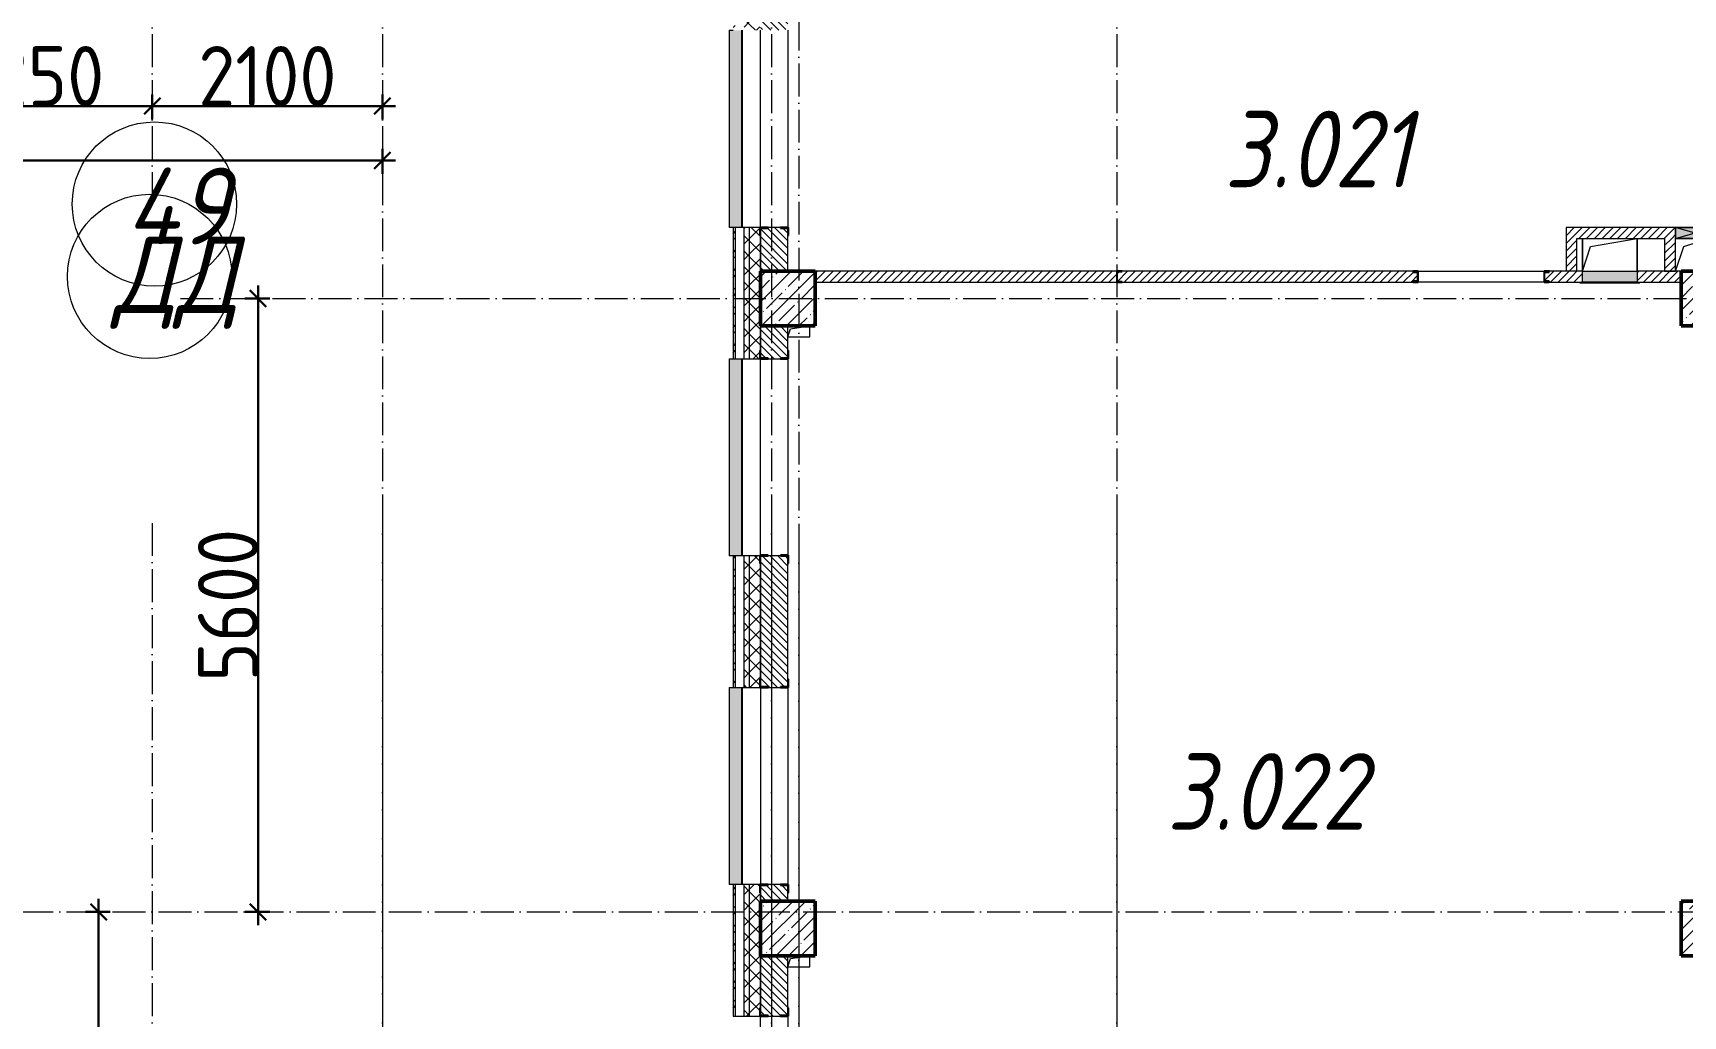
# Model space of a CAD drawing. Header units: millimetres. Extents: x -12989 to 629078, y -109036 to 555275.
# Drawn here: x 351632 to 366688, y -41482 to -32507 of the extents above; entities that cross this region are included whole.
import ezdxf

# ---------------------------------------------------------------- set-up
doc = ezdxf.new("R2010")
doc.units = ezdxf.units.MM
doc.linetypes.add('50_200_ШТРИХ_1Т_ш5_п1_п1_', pattern=[700, 500, -100, 0, -100])
for name, color, linetype, lineweight in [('4 -стяжа', 7, 'Continuous', 30), ('A-____-____-DIMS', 7, 'Continuous', 9), ('A-DETL-GENF-OTLN', 7, 'Continuous', 9), ('A-FLOR-____-OTLN', 7, 'Continuous', 9), ('A-GENM-____-MCUT', 7, 'Continuous', 25), ('A-GENM-____-OTLN', 7, 'Continuous', 9), ('A-GENM-____-OTLN-1', 7, 'Continuous', 25), ('A-GLAZ-____-OTLN', 7, 'Continuous', 9), ('A-WALL-____-MCUT', 7, 'Continuous', 13), ('A-WALL-____-MCUT-1', 7, 'Continuous', 9), ('A-WALL-____-OTLN', 7, 'Continuous', 9), ('A-WALL-____-PATT-1', 7, 'Continuous', 9), ('A-WALL-FNSH-MCUT-1', 7, 'Continuous', 9), ('I-WALL-____-OTLN', 7, 'Continuous', 9), ('S-COLS-____-MCUT', 7, 'Continuous', 50), ('S-COLS-____-OTLN', 7, 'Continuous', 9), ('S-GRID-____-IDEN', 7, 'Continuous', 9), ('S-GRID-____-OTLN-1', 7, '50_200_ШТРИХ_1Т_ш5_п1_п1_', 9), ('Марки помещений', 7, 'Continuous', 9)]:
    doc.layers.add(name, color=color, linetype=linetype, lineweight=lineweight)
doc.layers.add('A-GLAZ-____-OTLN-1', color=7, linetype='Continuous', lineweight=9, true_color=0xc0c0c0)
doc.layers.get('4 -стяжа').off()
doc.styles.add('ISOCPEUR_I_2', font='isocpeui.ttf', dxfattribs={"width": 0.85, "height": 2.3})
doc.styles.add('ISOCPEUR_I_9', font='isocpeui.ttf', dxfattribs={"width": 0.9, "height": 250})
doc.styles.add('СПДС', font='isocpeur.ttf', dxfattribs={"width": 0.9})
doc.dimstyles.new('ISO-2_5_0_9К_БОЛЬШОЙ_ОСИ', dxfattribs={"dimscale": 304.8, "dimtxt": 248.995294, "dimasz": 0.492126, "dimexe": 0.393701, "dimexo": 0, "dimgap": 0, "dimtad": 1, "dimdec": 0, "dimzin": 0, "dimdsep": 46, "dimtxsty": 'ISOCPEUR_I_9', "dimblk1": 'OBLIQUE', "dimblk2": 'OBLIQUE', "dimsah": 1, "dimcen": 0.09, "dimdle": 0.393701, "dimazin": 0, "dimtfac": 1, "dimtdec": 4, "dimtix": 1, "dimtmove": 0, "dimatfit": 3, "dimfxl": 1, "dimtvp": 1, "dimtolj": 1, "dimtzin": 0, "dimarcsym": 2})
pattern_1 = [(45, (283770.707, -86863.456), (-35.35534, 35.35534), [])]
pattern_2 = [(135, (283770.707, -86863.456), (-35.35534, -35.35534), [])]
pattern_3 = [(45, (283770.71, -86863.46), (-70.71068, 70.71068), []), (135, (283770.71, -86863.46), (-70.71068, -70.71068), [])]

# ---------------------------------------------------------------- blocks, each defined once
blk = doc.blocks.new('BSC_Колонна _Прямоугольная - 500х500-V37-АР1_План отверстий 3 этажа в осях 1-64_Ю-ЯЯ')
at = {"layer": 'S-COLS-____-OTLN'}
h = blk.add_hatch(dxfattribs=at)
h.set_pattern_fill('FP_45', color=256, style=0, pattern_type=2)
h.set_pattern_definition([(45, (-83150, -51931.04), (-114.04925, 114.04925), []), (45, (-83035.95, -51931.04), (-114.04925, 114.04925), [201.613, -40.323, 3.353, -36.97])])
h.paths.add_polyline_path([(-250, -250), (250, -250), (250, 250), (-250, 250)], flags=0)
at = {"layer": 'S-COLS-____-MCUT'}
for p, q in [((250, 250), (-250, 250)), ((-250, 250), (-250, -250)), ((250, -250), (250, 250)), ((-250, -250), (250, -250))]:
    blk.add_line(p, q, dxfattribs=at)
blk = doc.blocks.new('BSC_Колонна _Прямоугольная - 500х500-V39-АР1_План отверстий 3 этажа в осях 1-64_Ю-ЯЯ')
at = {"layer": 'S-COLS-____-OTLN'}
h = blk.add_hatch(dxfattribs=at)
h.set_pattern_fill('FP_47', color=256, style=0, pattern_type=2)
h.set_pattern_definition([(315, (-51931.04, 74750), (114.04925, 114.04925), []), (315, (-51931.04, 74635.95), (114.04925, 114.04925), [201.613, -40.323, 3.353, -36.97])])
h.paths.add_polyline_path([(-250, 250), (-250, -250), (250, -250), (250, 250)], flags=0)
at = {"layer": 'S-COLS-____-MCUT'}
for p, q in [((250, 250), (-250, 250)), ((-250, 250), (-250, -250)), ((250, -250), (250, 250)), ((-250, -250), (250, -250))]:
    blk.add_line(p, q, dxfattribs=at)
blk = doc.blocks.new('BSC_Колонна _Прямоугольная - 500х500-V55-АР1_План отверстий 3 этажа в осях 1-64_Ю-ЯЯ')
at = {"layer": 'S-COLS-____-OTLN'}
h = blk.add_hatch(dxfattribs=at)
h.set_pattern_fill('FP_63', color=256, style=0, pattern_type=2)
h.set_pattern_definition([(45, (-83150, -46181.04), (-114.04925, 114.04925), []), (45, (-83035.95, -46181.04), (-114.04925, 114.04925), [201.613, -40.323, 3.353, -36.97])])
h.paths.add_polyline_path([(-250, -250), (250, -250), (250, 250), (-250, 250)], flags=0)
at = {"layer": 'S-COLS-____-MCUT'}
for p, q in [((250, 250), (-250, 250)), ((-250, 250), (-250, -250)), ((250, -250), (250, 250)), ((-250, -250), (250, -250))]:
    blk.add_line(p, q, dxfattribs=at)
blk = doc.blocks.new('BSC_Колонна _Прямоугольная - 500х500-V113-АР1_План отверстий 3 этажа в осях 1-64_Ю-ЯЯ')
at = {"layer": 'S-COLS-____-OTLN'}
h = blk.add_hatch(dxfattribs=at)
h.set_pattern_fill('FP_118', color=256, style=0, pattern_type=2)
h.set_pattern_definition([(315, (-46181.04, 74750), (114.04925, 114.04925), []), (315, (-46181.04, 74635.95), (114.04925, 114.04925), [201.613, -40.323, 3.353, -36.97])])
h.paths.add_polyline_path([(-250, 250), (-250, -250), (250, -250), (250, 250)], flags=0)
at = {"layer": 'S-COLS-____-MCUT'}
for p, q in [((250, 250), (-250, 250)), ((-250, 250), (-250, -250)), ((250, -250), (250, 250)), ((-250, -250), (250, -250))]:
    blk.add_line(p, q, dxfattribs=at)
blk = doc.blocks.new('Фахверк_СКБ_Уголок - 250_2700-27497298-АР1_План отверстий 3 этажа в осях 1-64_Ю-ЯЯ')
at = {"layer": 'A-GENM-____-MCUT'}
for p, q in [((200, 181), (125, 181)), ((125, 181), (125, 106)), ((131, 106), (131, 175)), ((131, 175), (200, 175)), ((200, 175), (200, 181)), ((125, 106), (131, 106)), ((131, -6), (125, -6)), ((125, -6), (125, -81)), ((125, -81), (200, -81)), ((131, -75), (131, -6)), ((200, -75), (131, -75)), ((200, -81), (200, -75))]:
    blk.add_line(p, q, dxfattribs=at)
blk = doc.blocks.new('Фахверк_СКБ_Уголок - 250_2700_1-27501432-АР1_План отверстий 3 этажа в осях 1-64_Ю-ЯЯ')
at = {"layer": 'A-GENM-____-MCUT'}
for p, q in [((200, 181), (125, 181)), ((125, 181), (125, 106)), ((131, 106), (131, 175)), ((131, 175), (200, 175)), ((200, 175), (200, 181)), ((125, 106), (131, 106)), ((131, -6), (125, -6)), ((125, -6), (125, -81)), ((125, -81), (200, -81)), ((131, -75), (131, -6)), ((200, -75), (131, -75)), ((200, -81), (200, -75))]:
    blk.add_line(p, q, dxfattribs=at)
blk = doc.blocks.new('154_Стойка_СКБ_Швеллер - СМ-2180_100-28278414-АР1_План отверстий 3 этажа в осях 1-64_Ю-ЯЯ')
at = {"layer": 'A-GENM-____-MCUT'}
for p, q in [((171, 50), (125, 50)), ((125, 50), (125, -50)), ((129.5, 42.4), (171, 42.4)), ((129.5, -42.4), (129.5, 42.4)), ((171, 42.4), (171, 50)), ((125, -50), (171, -50)), ((171, -42.4), (129.5, -42.4)), ((171, -50), (171, -42.4))]:
    blk.add_line(p, q, dxfattribs=at)
blk = doc.blocks.new('154_Фахверк_СКБ_Швеллер - Тип_100_3380-28543384-АР1_План отверстий 3 этажа в осях 1-64_Ю-ЯЯ')
at = {"layer": 'A-GENM-____-MCUT'}
for p, q in [((175, 50), (125, 50)), ((125, 50), (125, -50)), ((128, 47), (175, 47)), ((128, -47), (128, 47)), ((175, 47), (175, 50)), ((125, -50), (175, -50)), ((175, -47), (128, -47)), ((175, -50), (175, -47))]:
    blk.add_line(p, q, dxfattribs=at)
blk = doc.blocks.new('AR_Отверстие Ниша - Лючок-32401698-АР1_План отверстий 3 этажа в осях 1-64_Ю-ЯЯ')
at = {"layer": 'A-GLAZ-____-OTLN'}
blk.add_hatch(color=256, dxfattribs=at).paths.add_polyline_path([(-250, 50), (-250, -50), (250, -50), (250, 50)], flags=0)
for p, q in [((-250, 50), (250, 50)), ((-250, -50), (-250, 50)), ((250, 50), (250, -50)), ((250, -50), (-250, -50))]:
    blk.add_line(p, q, dxfattribs=at)
blk = doc.blocks.new('Л_Общий_Лючок - Лючок-29741473-АР1_План отверстий 3 этажа в осях 1-64_Ю-ЯЯ')
at = {"layer": 'A-GLAZ-____-OTLN-1'}
blk.add_hatch(color=256, dxfattribs=at).paths.add_polyline_path([(524, -6), (524, 0), (-24, 0), (-24, -6), (500, -6)], flags=0)
at = {"layer": 'A-GLAZ-____-OTLN'}
for p, q in [((-24, 0), (-24, -6)), ((524, 0), (524, -6)), ((-24, -6), (524, -6))]:
    blk.add_line(p, q, dxfattribs=at)
blk = doc.blocks.new('AR_Отверстие прямоугольное _в плите_ - AR_Отверстие прямоугольное _в плите_-30459267-АР1_План отверстий 3 этажа в осях 1-64_Ю-ЯЯ')
at = {"layer": 'A-GENM-____-OTLN'}
for p, q in [((-250, 150), (-250, -150)), ((-250, -150), (-175, 75)), ((-175, 75), (250, 150)), ((250, -150), (250, 150))]:
    blk.add_line(p, q, dxfattribs=at)
blk = doc.blocks.new('AR_Отверстие прямоугольное _в плите_ - AR_Отверстие прямоугольное _в плите_-V175-АР1_План отверстий 3 этажа в осях 1-64_Ю-ЯЯ')
at = {"layer": 'A-GENM-____-OTLN'}
for p, q in [((-100, -50), (-75, 25)), ((-75, 25), (100, 50)), ((100, -50), (100, 50)), ((-100, -50), (100, -50))]:
    blk.add_line(p, q, dxfattribs=at)
blk = doc.blocks.new('AR_Отверстие прямоугольное _в плите_ - AR_Отверстие прямоугольное _в плите_-30459338-АР1_План отверстий 3 этажа в осях 1-64_Ю-ЯЯ')
at = {"layer": 'A-GENM-____-OTLN'}
for p, q in [((-150, -150), (-75, 75)), ((-75, 75), (150, 150)), ((150, -150), (150, 150))]:
    blk.add_line(p, q, dxfattribs=at)
blk = doc.blocks.new('Отлив_СКБ - Отлив витража_120_НВФ-31885689-АР1_План отверстий 3 этажа в осях 1-64_Ю-ЯЯ')
at = {"layer": 'A-GLAZ-____-OTLN-1'}
for points in [[(1800, 2), (1800, 120), (0, 120), (0, 2), (737, 2)], [(1800, 0), (1800, 2), (0, 2), (0, 0), (737, 0)]]:
    blk.add_hatch(color=256, dxfattribs=at).paths.add_polyline_path(points, flags=0)
at = {"layer": 'A-GLAZ-____-OTLN'}
for p, q in [((0, 83), (0, 120)), ((1800, 120), (0, 120)), ((0, 2), (1800, 2)), ((1800, 120), (1800, 83)), ((1800, 0), (0, 0))]:
    blk.add_line(p, q, dxfattribs=at)
blk = doc.blocks.new('AR_Отверстие прямоугольное _в стене__БезПР - AR_Отверстие прямоугольное _в стене__БезПР-36899173-АР1_План отверстий 3 этажа в осях 1-64_Ю-ЯЯ')
at = {"layer": 'A-GLAZ-____-OTLN'}
blk.add_hatch(color=256, dxfattribs=at).paths.add_polyline_path([(175, 50), (-175, 50), (-175, -50), (175, -50)], flags=0)
at = {"layer": 'A-DETL-GENF-OTLN'}
for p, q in [((-175, -50), (-175, 50)), ((-175, 50), (175, 50)), ((175, 50), (-175, -50)), ((-175, 50), (175, -50)), ((175, 50), (-175, 50)), ((-175, 50), (-175, -50)), ((175, 50), (175, -50)), ((175, -50), (175, 50)), ((175, -50), (-175, -50)), ((-175, -50), (175, -50))]:
    blk.add_line(p, q, dxfattribs=at)
at = {"layer": 'A-GLAZ-____-OTLN'}
blk.add_line((175, 50), (-175, 50), dxfattribs=at)
blk = doc.blocks.new('Ось сетки - Круг_Ø6_00__ISO-2_5_0_9K_-25732049-АР1_План отверстий 3 этажа в осях 1-64_Ю-ЯЯ')
at = {"layer": 'S-GRID-____-IDEN'}
blk.add_circle((0, 0), 3, dxfattribs=at)
blk = doc.blocks.new('_Oblique')
at = {"color": 0, "linetype": 'ByBlock', "lineweight": -2}
blk.add_line((-0.5, -0.5), (0.5, 0.5), dxfattribs=at)
blk = doc.blocks.new('*D2977')
at = {"layer": 'A-____-____-DIMS', "color": 0, "lineweight": -2, "transparency": 16777216}
for p, q in [((350471, -33069), (350471, -33295)), ((352721, -33069), (352721, -33295)), ((350351, -33175), (352841, -33175))]:
    blk.add_line(p, q, dxfattribs=at)
at = {"layer": 'Defpoints', "color": 0, "transparency": 16777216}
for p in [(350471, -33069), (352721, -33069), (352721, -33175)]:
    blk.add_point(p, dxfattribs=at)
at = {"layer": 'A-____-____-DIMS', "color": 0, "lineweight": -2, "transparency": 16777216, "xscale": 150, "yscale": 150, "zscale": 150, "rotation": 180}
blk.add_blockref('_Oblique', (350471, -33175), dxfattribs=at)
at = {"layer": 'A-____-____-DIMS', "color": 0, "lineweight": -2, "transparency": 16777216, "xscale": 150, "yscale": 150, "zscale": 150}
blk.add_blockref('_Oblique', (352721, -33175), dxfattribs=at)
at = {"layer": 'A-____-____-DIMS', "color": 0, "transparency": 16777216, "insert": (351596, -32901), "char_height": 548.6, "attachment_point": 5, "style": 'СПДС'}
blk.add_mtext('\\A1;2250', dxfattribs=at)
blk = doc.blocks.new('*D2978')
at = {"layer": 'A-____-____-DIMS', "color": 0, "lineweight": -2, "transparency": 16777216}
for p, q in [((352721, -33069), (352721, -33295)), ((354821, -33069), (354821, -33295)), ((352601, -33175), (354941, -33175))]:
    blk.add_line(p, q, dxfattribs=at)
at = {"layer": 'Defpoints', "color": 0, "transparency": 16777216}
for p in [(352721, -33069), (354821, -33069), (354821, -33175)]:
    blk.add_point(p, dxfattribs=at)
at = {"layer": 'A-____-____-DIMS', "color": 0, "lineweight": -2, "transparency": 16777216, "xscale": 150, "yscale": 150, "zscale": 150, "rotation": 180}
blk.add_blockref('_Oblique', (352721, -33175), dxfattribs=at)
at = {"layer": 'A-____-____-DIMS', "color": 0, "lineweight": -2, "transparency": 16777216, "xscale": 150, "yscale": 150, "zscale": 150}
blk.add_blockref('_Oblique', (354821, -33175), dxfattribs=at)
at = {"layer": 'A-____-____-DIMS', "color": 0, "transparency": 16777216, "insert": (353771, -32901), "char_height": 548.6, "attachment_point": 5, "style": 'СПДС'}
blk.add_mtext('\\A1;2100', dxfattribs=at)
blk = doc.blocks.new('*D2979')
at = {"layer": 'A-____-____-DIMS', "color": 0, "lineweight": -2, "transparency": 16777216}
for p, q in [((281421, -33566), (281421, -33792)), ((354821, -33566), (354821, -33792)), ((281301, -33672), (354941, -33672))]:
    blk.add_line(p, q, dxfattribs=at)
at = {"layer": 'Defpoints', "color": 0, "transparency": 16777216}
for p in [(281421, -33566), (354821, -33566), (354821, -33672)]:
    blk.add_point(p, dxfattribs=at)
at = {"layer": 'A-____-____-DIMS', "color": 0, "lineweight": -2, "transparency": 16777216, "xscale": 150, "yscale": 150, "zscale": 150, "rotation": 180}
blk.add_blockref('_Oblique', (281421, -33672), dxfattribs=at)
at = {"layer": 'A-____-____-DIMS', "color": 0, "lineweight": -2, "transparency": 16777216, "xscale": 150, "yscale": 150, "zscale": 150}
blk.add_blockref('_Oblique', (354821, -33672), dxfattribs=at)
at = {"layer": 'A-____-____-DIMS', "color": 0, "transparency": 16777216, "insert": (318121, -33397), "char_height": 548.6, "attachment_point": 5, "style": 'СПДС'}
blk.add_mtext('\\A1;73400', dxfattribs=at)
blk = doc.blocks.new('*D2994')
at = {"layer": 'A-____-____-DIMS', "color": 0, "lineweight": -2, "transparency": 16777216}
for p, q in [((353686, -34812), (353686, -40652)), ((353792, -34932), (353566, -34932)), ((353792, -40532), (353566, -40532))]:
    blk.add_line(p, q, dxfattribs=at)
at = {"layer": 'Defpoints', "color": 0, "transparency": 16777216}
for p in [(353792, -34932), (353686, -40532), (353792, -40532)]:
    blk.add_point(p, dxfattribs=at)
at = {"layer": 'A-____-____-DIMS', "color": 0, "lineweight": -2, "transparency": 16777216, "xscale": 150, "yscale": 150, "zscale": 150}
for p, rotation in [((353686, -34932), 90), ((353686, -40532), 270)]:
    blk.add_blockref('_Oblique', p, dxfattribs=dict(at, rotation=rotation))
at = {"layer": 'A-____-____-DIMS', "color": 0, "transparency": 16777216, "insert": (353412, -37732), "char_height": 548.6, "attachment_point": 5, "rotation": 90, "style": 'СПДС'}
blk.add_mtext('\\A1;5600', dxfattribs=at)
blk = doc.blocks.new('*D2995')
at = {"layer": 'A-____-____-DIMS', "color": 0, "lineweight": -2, "transparency": 16777216}
for p, q in [((352231, -40412), (352231, -44152)), ((352337, -40532), (352111, -40532)), ((352337, -44032), (352111, -44032))]:
    blk.add_line(p, q, dxfattribs=at)
at = {"layer": 'Defpoints', "color": 0, "transparency": 16777216}
for p in [(352337, -40532), (352231, -44032), (352337, -44032)]:
    blk.add_point(p, dxfattribs=at)
at = {"layer": 'A-____-____-DIMS', "color": 0, "lineweight": -2, "transparency": 16777216, "xscale": 150, "yscale": 150, "zscale": 150}
for p, rotation in [((352231, -40532), 90), ((352231, -44032), 270)]:
    blk.add_blockref('_Oblique', p, dxfattribs=dict(at, rotation=rotation))
at = {"layer": 'A-____-____-DIMS', "color": 0, "transparency": 16777216, "insert": (351957, -42282), "char_height": 548.6, "attachment_point": 5, "rotation": 90, "style": 'СПДС'}
blk.add_mtext('\\A1;3500', dxfattribs=at)
blk = doc.blocks.new('3эт')
at = {"layer": 'S-GRID-____-OTLN-1', "color": 251, "ltscale": 0.6, "true_color": 0x636466}
for p, q in [((352720.7, 4029.4), (352720.7, -33971.9)), ((354820.7, 4029.4), (354820.7, -46882.4)), ((358370.7, 4029.4), (358370.7, -46592.2)), ((361520.7, 4029.4), (361520.7, -46882.4)), ((358620.7, 3761.2), (358620.7, -46882.4)), ((352977.2, -34932.4), (387845.1, -34932.4)), ((352720.7, -36982.5), (352720.7, -91346.1)), ((354820.7, -36982.5), (354820.7, -91173.5)), ((358370.7, -36982.5), (358370.7, -75532.4)), ((361520.7, -36982.5), (361520.7, -78293.6)), ((358620.7, -37250.7), (358620.7, -75532.4)), ((351097.5, -40532.4), (374089.5, -40532.4))]:
    blk.add_line(p, q, dxfattribs=at)
at = {"layer": 'S-GRID-____-IDEN', "xscale": 250, "yscale": 250, "zscale": 99.99999999999993}
for p, rotation in [((352740.6, -34069.4), 180), ((352697.1, -34729.9), 269.9999999999995)]:
    blk.add_blockref('Ось сетки - Круг_Ø6_00__ISO-2_5_0_9K_-25732049-АР1_План отверстий 3 этажа в осях 1-64_Ю-ЯЯ', p, dxfattribs=dict(at, rotation=rotation))
at = {"layer": 'S-GRID-____-IDEN', "char_height": 700, "attachment_point": 1, "style": 'ISOCPEUR_I_9'}
for s, insert, width in [('49', (352480.1, -33737), 425.696), ('ДД', (352365.9, -34364.8), 505.063)]:
    blk.add_mtext(s, dxfattribs=dict(at, insert=insert, width=width))
at = {"layer": 'A-____-____-DIMS'}
for base, p1, p2, override, picture, middle in [((352720.7, -33175), (350470.7, -33068.9), (352720.7, -33068.9), {"dimtxt": 1.8, "dimpost": '<>', "dimtxsty": 'СПДС', "dimfxl": 2250}, '*D2977', (351595.7, -32900.7)), ((354820.7, -33175), (352720.7, -33068.9), (354820.7, -33068.9), {"dimtxt": 1.8, "dimpost": '<>', "dimtxsty": 'СПДС', "dimfxl": 2100}, '*D2978', (353770.7, -32900.7)), ((354820.7, -33671.8), (281420.7, -33565.7), (354820.7, -33565.7), {"dimtxt": 1.8, "dimpost": '<>', "dimtxsty": 'СПДС', "dimfxl": 73400}, '*D2979', (318120.7, -33397.5))]:
    dim = blk.add_linear_dim(base=base, p1=p1, p2=p2, dimstyle='ISO-2_5_0_9К_БОЛЬШОЙ_ОСИ', override=override, dxfattribs=at)
    dim.commit()
    dim.dimension.update_dxf_attribs({"geometry": picture, "text_midpoint": middle})
for base, p1, p2, override, picture, middle in [((353686.1, -40532.4), (353792.1, -34932.4), (353792.1, -40532.4), {"dimtxt": 1.8, "dimpost": '<>', "dimtxsty": 'СПДС', "dimfxl": 5600}, '*D2994', (353411.7, -37732.4)), ((352231.1, -44032.4), (352337.1, -40532.4), (352337.1, -44032.4), {"dimtxt": 1.8, "dimpost": '<>', "dimtxsty": 'СПДС', "dimfxl": 3500}, '*D2995', (351956.7, -42282.4))]:
    dim = blk.add_linear_dim(base=base, p1=p1, p2=p2, angle=90, dimstyle='ISO-2_5_0_9К_БОЛЬШОЙ_ОСИ', override=override, dxfattribs=at)
    dim.commit()
    dim.dimension.update_dxf_attribs({"geometry": picture, "text_midpoint": middle})

msp = doc.modelspace()

# ---------------------------------------------------------------- hatches: boundary and pattern name
at = {"layer": 'A-WALL-____-PATT-1'}
h = msp.add_hatch(dxfattribs=at)
h.set_pattern_fill('FP_4', color=256, style=0, pattern_type=2)
h.set_pattern_definition(pattern_3)
h.paths.add_polyline_path([(358170.7074, -43932.4142), (358170.7074, -43282.4142), (358120.7074, -43282.4142), (358120.7074, -43932.4142)], flags=0)
h.paths.add_polyline_path([(358120.7074, -41482.4142), (358170.7074, -41482.4142), (358170.7074, -40282.4142), (358120.7074, -40282.4142), (358120.7074, -40941.3991)], flags=0)
h.paths.add_polyline_path([(358120.7074, -38482.4142), (358170.7074, -38482.4142), (358170.7074, -37282.4142), (358120.7074, -37282.4142), (358120.7074, -37712.4289)], flags=0)
h.paths.add_polyline_path([(358120.7074, -35482.4142), (358170.7074, -35482.4142), (358170.7074, -34282.4142), (358120.7074, -34282.4142), (358120.7074, -35290.7012)], flags=0)
h.paths.add_polyline_path([(358170.7074, -32482.4142), (358170.7074, -31682.4142), (358120.7074, -31682.4142), (358120.7074, -32482.4142)], flags=0)
h = msp.add_hatch(dxfattribs=at)
h.set_pattern_fill('FP_4', color=256, style=0, pattern_type=2)
h.set_pattern_definition(pattern_3)
h.paths.add_polyline_path([(358170.7074, -43932.4142), (358270.7074, -43932.4142), (358270.7074, -43357.4142), (358264.7074, -43357.4142), (358264.7074, -43282.4142), (358170.7074, -43282.4142), (358170.7074, -43882.4142)], flags=0)
h.paths.add_polyline_path([(358264.7074, -41482.4142), (358264.7074, -41407.4142), (358270.7074, -41407.4142), (358270.7074, -40357.4142), (358264.7074, -40357.4142), (358264.7074, -40282.4142), (358170.7074, -40282.4142), (358170.7074, -41482.4142)], flags=0)
h.paths.add_polyline_path([(358264.7074, -38482.4142), (358264.7074, -38407.4142), (358270.7074, -38407.4142), (358270.7074, -37351.4142), (358264.7074, -37351.4142), (358264.7074, -37282.4142), (358170.7074, -37282.4142), (358170.7074, -38482.4142)], flags=0)
h.paths.add_polyline_path([(358264.7074, -35482.4142), (358264.7074, -35407.4142), (358270.7074, -35407.4142), (358270.7074, -34357.4142), (358264.7074, -34357.4142), (358264.7074, -34282.4142), (358170.7074, -34282.4142), (358170.7074, -35482.4142)], flags=0)
h.paths.add_polyline_path([(358264.7074, -32482.4142), (358264.7074, -32407.4142), (358270.7074, -32407.4142), (358270.7074, -31682.4142), (358170.7074, -31682.4142), (358170.7074, -32482.4142)], flags=0)
h = msp.add_hatch(dxfattribs=at)
h.set_pattern_fill('FP_6', color=256, style=0, pattern_type=2)
h.set_pattern_definition([(45, (283770.71, -86863.46), (-85.53659, 85.53659), []), (45, (283827.73, -86863.46), (-85.53659, 85.53659), [])])
h.paths.add_polyline_path([(358040.7074, -43762.4142), (358040.7074, -43282.4142), (358020.7074, -43282.4142), (358020.7074, -43762.4142)], flags=0)
h.paths.add_polyline_path([(358020.7074, -41482.4142), (358040.7074, -41482.4142), (358040.7074, -40282.4142), (358020.7074, -40282.4142), (358020.7074, -40941.3991)], flags=0)
h.paths.add_polyline_path([(358040.7074, -38482.4142), (358040.7074, -37282.4142), (358020.7074, -37282.4142), (358020.7074, -38482.4142)], flags=0)
h.paths.add_polyline_path([(358040.7074, -35482.4142), (358040.7074, -34282.4142), (358020.7074, -34282.4142), (358020.7074, -35482.4142)], flags=0)
h.paths.add_polyline_path([(358040.7074, -32482.4142), (358040.7074, -31922.4142), (358020.7074, -31922.4142), (358020.7074, -32482.4142)], flags=0)
h = msp.add_hatch(dxfattribs=at)
h.set_pattern_fill('FP_9', color=256, style=0, pattern_type=2)
h.set_pattern_definition(pattern_2)
h.paths.add_polyline_path([(358520.7074, -34682.4142), (358520.7074, -34288.4142), (358451.7074, -34288.4142), (358451.7074, -34282.4142), (358339.7074, -34282.4142), (358339.7074, -34288.4142), (358270.7074, -34288.4142), (358270.7074, -34682.4142)], flags=0)
h.paths.add_polyline_path([(358339.7074, -32482.4142), (358451.7074, -32482.4142), (358451.7074, -32476.4142), (358520.7074, -32476.4142), (358520.7074, -32232.4142), (358270.7074, -32232.4142), (358270.7074, -32476.4142), (358339.7074, -32476.4142)], flags=0)
h = msp.add_hatch(dxfattribs=at)
h.set_pattern_fill('FP_8', color=256, style=0, pattern_type=2)
h.set_pattern_definition(pattern_1)
h.paths.add_polyline_path([(366520.7074, -34382.4142), (366620.7074, -34382.4142), (366620.7074, -34282.4142), (365620.7074, -34282.4142), (365620.7074, -34382.4142), (365720.7074, -34382.4142)], flags=0)
h = msp.add_hatch(dxfattribs=at)
h.set_pattern_fill('FP_8', color=256, style=0, pattern_type=2)
h.set_pattern_definition(pattern_1)
h.paths.add_polyline_path([(365720.7074, -34682.4142), (365720.7074, -34382.4142), (365620.7074, -34382.4142), (365620.7074, -34682.4142)], flags=0)
h = msp.add_hatch(dxfattribs=at)
h.set_pattern_fill('FP_8', color=256, style=0, pattern_type=2)
h.set_pattern_definition(pattern_1)
h.paths.add_polyline_path([(366620.7074, -34682.4142), (366620.7074, -34382.4142), (366520.7074, -34382.4142), (366520.7074, -34682.4142)], flags=0)
h = msp.add_hatch(dxfattribs=at)
h.set_pattern_fill('FP_8', color=256, style=0, pattern_type=2)
h.set_pattern_definition(pattern_1)
h.paths.add_polyline_path([(365670.7074, -34782.4142), (365670.7074, -34682.4142), (365466.7074, -34682.4142), (365466.7074, -34690.0142), (365425.2074, -34690.0142), (365425.2074, -34774.8142), (365466.7074, -34774.8142), (365466.7074, -34782.4142)], flags=0)
h.paths.add_polyline_path([(364224.7074, -34782.4142), (364224.7074, -34774.8142), (364266.2074, -34774.8142), (364266.2074, -34690.0142), (364224.7074, -34690.0142), (364224.7074, -34682.4142), (361570.7074, -34682.4142), (361570.7074, -34685.4142), (361523.7074, -34685.4142), (361523.7074, -34779.4142), (361570.7074, -34779.4142), (361570.7074, -34782.4142)], flags=0)
h.paths.add_polyline_path([(361520.7074, -34782.4142), (361520.7074, -34682.4142), (358770.7074, -34682.4142), (358770.7074, -34782.4142), (359757.6459, -34782.4142)], flags=0)
h = msp.add_hatch(dxfattribs=at)
h.set_pattern_fill('FP_8', color=256, style=0, pattern_type=2)
h.set_pattern_definition(pattern_1)
h.paths.add_polyline_path([(366670.7074, -34782.4142), (366670.7074, -34682.4142), (366270.7074, -34682.4142), (366270.7074, -34782.4142)], flags=0)
h.paths.add_polyline_path([(365770.7074, -34782.4142), (365770.7074, -34682.4142), (365670.7074, -34682.4142), (365670.7074, -34782.4142)], flags=0)
h = msp.add_hatch(dxfattribs=at)
h.set_pattern_fill('FP_9', color=256, style=0, pattern_type=2)
h.set_pattern_definition(pattern_2)
h.paths.add_polyline_path([(358339.7074, -40432.4142), (358520.7074, -40432.4142), (358520.7074, -40288.4142), (358451.7074, -40288.4142), (358451.7074, -40282.4142), (358339.7074, -40282.4142), (358339.7074, -40288.4142), (358270.7074, -40288.4142), (358270.7074, -40432.4142)], flags=0)
h.paths.add_polyline_path([(358451.7074, -38482.4142), (358451.7074, -38476.4142), (358520.7074, -38476.4142), (358520.7074, -37282.4142), (358270.7074, -37282.4142), (358270.7074, -38476.4142), (358339.7074, -38476.4142), (358339.7074, -38482.4142)], flags=0)
h.paths.add_polyline_path([(358451.7074, -35482.4142), (358451.7074, -35476.4142), (358520.7074, -35476.4142), (358520.7074, -35182.4142), (358270.7074, -35182.4142), (358270.7074, -35476.4142), (358339.7074, -35476.4142), (358339.7074, -35482.4142)], flags=0)
h = msp.add_hatch(dxfattribs=at)
h.set_pattern_fill('FP_9', color=256, style=0, pattern_type=2)
h.set_pattern_definition(pattern_2)
h.paths.add_polyline_path([(358339.7074, -43382.4142), (358520.7074, -43382.4142), (358520.7074, -43288.4142), (358451.7074, -43288.4142), (358451.7074, -43282.4142), (358339.7074, -43282.4142), (358339.7074, -43288.4142), (358270.7074, -43288.4142), (358270.7074, -43382.4142)], flags=0)
h.paths.add_polyline_path([(358339.7074, -41482.4142), (358451.7074, -41482.4142), (358451.7074, -41476.4142), (358520.7074, -41476.4142), (358520.7074, -40932.4142), (358270.7074, -40932.4142), (358270.7074, -41476.4142), (358339.7074, -41476.4142)], flags=0)

# ---------------------------------------------------------------- linework, layer by layer
at = {"layer": 'A-FLOR-____-OTLN'}
for p, q in [((365770.7074, -34682.4142), (365770.7074, -34382.4142)), ((366270.7074, -34382.4142), (366270.7074, -34682.4142))]:
    msp.add_line(p, q, dxfattribs=at)
at = {"layer": 'A-WALL-____-MCUT'}
for p, q in [((358040.7074, -34282.4142), (358040.7074, -35482.4142)), ((358264.7074, -34282.4142), (358040.7074, -34282.4142)), ((358451.7074, -34282.4142), (358339.7074, -34282.4142)), ((358520.7074, -34682.4142), (358520.7074, -34357.4142)), ((358520.7074, -35407.4142), (358520.7074, -35182.4142)), ((358040.7074, -35482.4142), (358264.7074, -35482.4142)), ((358339.7074, -35482.4142), (358451.7074, -35482.4142)), ((358040.7074, -37282.4142), (358040.7074, -38482.4142)), ((358264.7074, -37282.4142), (358040.7074, -37282.4142)), ((358451.7074, -37282.4142), (358339.7074, -37282.4142)), ((358520.7074, -38407.4142), (358520.7074, -37351.4142)), ((358040.7074, -38482.4142), (358264.7074, -38482.4142)), ((358339.7074, -38482.4142), (358451.7074, -38482.4142)), ((358040.7074, -40282.4142), (358040.7074, -41482.4142)), ((358264.7074, -40282.4142), (358040.7074, -40282.4142)), ((358451.7074, -40282.4142), (358339.7074, -40282.4142)), ((358520.7074, -40432.4142), (358520.7074, -40357.4142)), ((358520.7074, -41407.4142), (358520.7074, -40932.4142)), ((358040.7074, -41482.4142), (358264.7074, -41482.4142)), ((358339.7074, -41482.4142), (358451.7074, -41482.4142))]:
    msp.add_line(p, q, dxfattribs=at)
at = {"layer": 'A-WALL-____-MCUT-1'}
for p, q in [((358120.7074, -35482.4142), (358120.7074, -34282.4142)), ((358170.7074, -35482.4142), (358170.7074, -34282.4142)), ((358270.7074, -34357.4142), (358270.7074, -34682.4142)), ((358270.7074, -34682.4142), (358270.7074, -34357.4142)), ((358270.7074, -35407.4142), (358270.7074, -35182.4142)), ((358270.7074, -35182.4142), (358270.7074, -35407.4142)), ((358120.7074, -38482.4142), (358120.7074, -37282.4142)), ((358170.7074, -38482.4142), (358170.7074, -37282.4142)), ((358270.7074, -38407.4142), (358270.7074, -37351.4142)), ((358270.7074, -37351.4142), (358270.7074, -38407.4142)), ((358120.7074, -41482.4142), (358120.7074, -40282.4142)), ((358170.7074, -41482.4142), (358170.7074, -40282.4142)), ((358270.7074, -40432.4142), (358270.7074, -40357.4142)), ((358270.7074, -40357.4142), (358270.7074, -40432.4142)), ((358270.7074, -41407.4142), (358270.7074, -40932.4142)), ((358270.7074, -40932.4142), (358270.7074, -41407.4142))]:
    msp.add_line(p, q, dxfattribs=at)
at = {"layer": 'A-WALL-____-OTLN'}
for p, q in [((358270.7074, -34282.4142), (358270.7074, -32482.4142)), ((358520.7074, -32482.4142), (358520.7074, -34282.4142)), ((358270.7074, -37276.4142), (358270.7074, -35482.4142)), ((358520.7074, -35482.4142), (358520.7074, -37276.4142)), ((358270.7074, -38482.4142), (358270.7074, -40282.4142)), ((358520.7074, -38482.4142), (358520.7074, -40282.4142)), ((358270.7074, -43282.4142), (358270.7074, -41482.4142)), ((358520.7074, -41482.4142), (358520.7074, -43282.4142))]:
    msp.add_line(p, q, dxfattribs=at)
at = {"layer": 'A-WALL-FNSH-MCUT-1'}
for p, q in [((358040.7074, -34282.4142), (358020.7074, -34282.4142)), ((358020.7074, -34282.4142), (358020.7074, -35482.4142)), ((366620.7074, -34282.4142), (365620.7074, -34282.4142)), ((365620.7074, -34282.4142), (365620.7074, -34682.4142)), ((365720.7074, -34382.4142), (366520.7074, -34382.4142)), ((365720.7074, -34682.4142), (365720.7074, -34382.4142)), ((366520.7074, -34382.4142), (366520.7074, -34682.4142)), ((366620.7074, -34682.4142), (366620.7074, -34382.4142)), ((361520.7074, -34682.4142), (358770.7074, -34682.4142)), ((364224.7074, -34682.4142), (361570.7074, -34682.4142)), ((365770.7074, -34682.4142), (365466.7074, -34682.4142)), ((366670.7074, -34682.4142), (366270.7074, -34682.4142)), ((366520.7074, -34682.4142), (366620.7074, -34682.4142)), ((358770.7074, -34782.4142), (361520.7074, -34782.4142)), ((361570.7074, -34782.4142), (364224.7074, -34782.4142)), ((365466.7074, -34782.4142), (365770.7074, -34782.4142)), ((366270.7074, -34782.4142), (366670.7074, -34782.4142)), ((358020.7074, -35482.4142), (358040.7074, -35482.4142)), ((358040.7074, -37282.4142), (358020.7074, -37282.4142)), ((358020.7074, -37282.4142), (358020.7074, -38482.4142)), ((358020.7074, -38482.4142), (358040.7074, -38482.4142)), ((358040.7074, -40282.4142), (358020.7074, -40282.4142)), ((358020.7074, -40282.4142), (358020.7074, -41482.4142)), ((358020.7074, -41482.4142), (358040.7074, -41482.4142))]:
    msp.add_line(p, q, dxfattribs=at)
at = {"layer": 'I-WALL-____-OTLN'}
for p, q in [((364270.7074, -34682.4142), (365420.7074, -34682.4142)), ((365420.7074, -34782.4142), (364270.7074, -34782.4142))]:
    msp.add_line(p, q, dxfattribs=at)

# ---------------------------------------------------------------- block references
at = {"layer": '4 -стяжа'}
msp.add_blockref('3эт', (0, 0), dxfattribs=at)
at = {"layer": 'A-GENM-____-OTLN'}
for name, p in [('AR_Отверстие прямоугольное _в плите_ - AR_Отверстие прямоугольное _в плите_-30459267-АР1_План отверстий 3 этажа в осях 1-64_Ю-ЯЯ', (366020.7074, -34532.4142)), ('AR_Отверстие прямоугольное _в плите_ - AR_Отверстие прямоугольное _в плите_-30459338-АР1_План отверстий 3 этажа в осях 1-64_Ю-ЯЯ', (366770.7074, -34532.4142)), ('AR_Отверстие прямоугольное _в плите_ - AR_Отверстие прямоугольное _в плите_-V175-АР1_План отверстий 3 этажа в осях 1-64_Ю-ЯЯ', (358620.7074, -35232.4142)), ('AR_Отверстие прямоугольное _в плите_ - AR_Отверстие прямоугольное _в плите_-V175-АР1_План отверстий 3 этажа в осях 1-64_Ю-ЯЯ', (358620.7074, -40982.4142))]:
    msp.add_blockref(name, p, dxfattribs=at)
at = {"layer": 'A-GENM-____-OTLN-1'}
for name, p, rotation in [('Фахверк_СКБ_Уголок - 250_2700-27497298-АР1_План отверстий 3 этажа в осях 1-64_Ю-ЯЯ', (358345.7074, -34157.4142), 269.9999999999999), ('154_Стойка_СКБ_Швеллер - СМ-2180_100-28278414-АР1_План отверстий 3 этажа в осях 1-64_Ю-ЯЯ', (364395.7074, -34732.4142), 180), ('Фахверк_СКБ_Уголок - 250_2700-27497298-АР1_План отверстий 3 этажа в осях 1-64_Ю-ЯЯ', (358445.7074, -35607.4142), 89.99999999999991), ('Фахверк_СКБ_Уголок - 250_2700-27497298-АР1_План отверстий 3 этажа в осях 1-64_Ю-ЯЯ', (358345.7074, -37151.4142), 269.9999999999999), ('Фахверк_СКБ_Уголок - 250_2700-27497298-АР1_План отверстий 3 этажа в осях 1-64_Ю-ЯЯ', (358445.7074, -38607.4142), 89.99999999999991), ('Фахверк_СКБ_Уголок - 250_2700_1-27501432-АР1_План отверстий 3 этажа в осях 1-64_Ю-ЯЯ', (358345.7074, -40157.4142), 269.9999999999999), ('Фахверк_СКБ_Уголок - 250_2700-27497298-АР1_План отверстий 3 этажа в осях 1-64_Ю-ЯЯ', (358445.7074, -41607.4142), 89.99999999999991)]:
    msp.add_blockref(name, p, dxfattribs=dict(at, rotation=rotation))
for name, p in [('154_Фахверк_СКБ_Швеллер - Тип_100_3380-28543384-АР1_План отверстий 3 этажа в осях 1-64_Ю-ЯЯ', (361395.7074, -34732.4142)), ('154_Стойка_СКБ_Швеллер - СМ-2180_100-28278414-АР1_План отверстий 3 этажа в осях 1-64_Ю-ЯЯ', (365295.7074, -34732.4142))]:
    msp.add_blockref(name, p, dxfattribs=at)
at = {"layer": 'A-GLAZ-____-OTLN'}
for name, p, rotation in [('Отлив_СКБ - Отлив витража_120_НВФ-31885689-АР1_План отверстий 3 этажа в осях 1-64_Ю-ЯЯ', (358103.7074, -34282.4142), 90), ('AR_Отверстие прямоугольное _в стене__БезПР - AR_Отверстие прямоугольное _в стене__БезПР-36899173-АР1_План отверстий 3 этажа в осях 1-64_Ю-ЯЯ', (366795.7074, -34332.4142), 180), ('AR_Отверстие Ниша - Лючок-32401698-АР1_План отверстий 3 этажа в осях 1-64_Ю-ЯЯ', (366020.7074, -34732.4142), 180), ('Отлив_СКБ - Отлив витража_120_НВФ-31885689-АР1_План отверстий 3 этажа в осях 1-64_Ю-ЯЯ', (358103.7074, -37282.4142), 90), ('Отлив_СКБ - Отлив витража_120_НВФ-31885689-АР1_План отверстий 3 этажа в осях 1-64_Ю-ЯЯ', (358103.7074, -40282.4142), 90)]:
    msp.add_blockref(name, p, dxfattribs=dict(at, rotation=rotation))
msp.add_blockref('Л_Общий_Лючок - Лючок-29741473-АР1_План отверстий 3 этажа в осях 1-64_Ю-ЯЯ', (365770.7074, -34782.4142), dxfattribs=at)
at = {"layer": 'S-COLS-____-OTLN', "rotation": 89.9999999999999}
for name, p in [('BSC_Колонна _Прямоугольная - 500х500-V39-АР1_План отверстий 3 этажа в осях 1-64_Ю-ЯЯ', (358520.7074, -34932.4142)), ('BSC_Колонна _Прямоугольная - 500х500-V113-АР1_План отверстий 3 этажа в осях 1-64_Ю-ЯЯ', (358520.7074, -40682.4142))]:
    msp.add_blockref(name, p, dxfattribs=at)
at = {"layer": 'S-COLS-____-OTLN'}
for name, p in [('BSC_Колонна _Прямоугольная - 500х500-V37-АР1_План отверстий 3 этажа в осях 1-64_Ю-ЯЯ', (366920.7074, -34932.4142)), ('BSC_Колонна _Прямоугольная - 500х500-V55-АР1_План отверстий 3 этажа в осях 1-64_Ю-ЯЯ', (366920.7074, -40682.4142))]:
    msp.add_blockref(name, p, dxfattribs=at)

# ---------------------------------------------------------------- texts
at = {"layer": 'Марки помещений', "char_height": 700, "attachment_point": 1, "style": 'ISOCPEUR_I_2'}
for s, insert, width in [('3.021', (362502.625, -33217.4785), 737.5525), ('3.022', (361978.7777, -39082.5489), 785.65375)]:
    msp.add_mtext(s, dxfattribs=dict(at, insert=insert, width=width))

doc.saveas('drawing.dxf')
